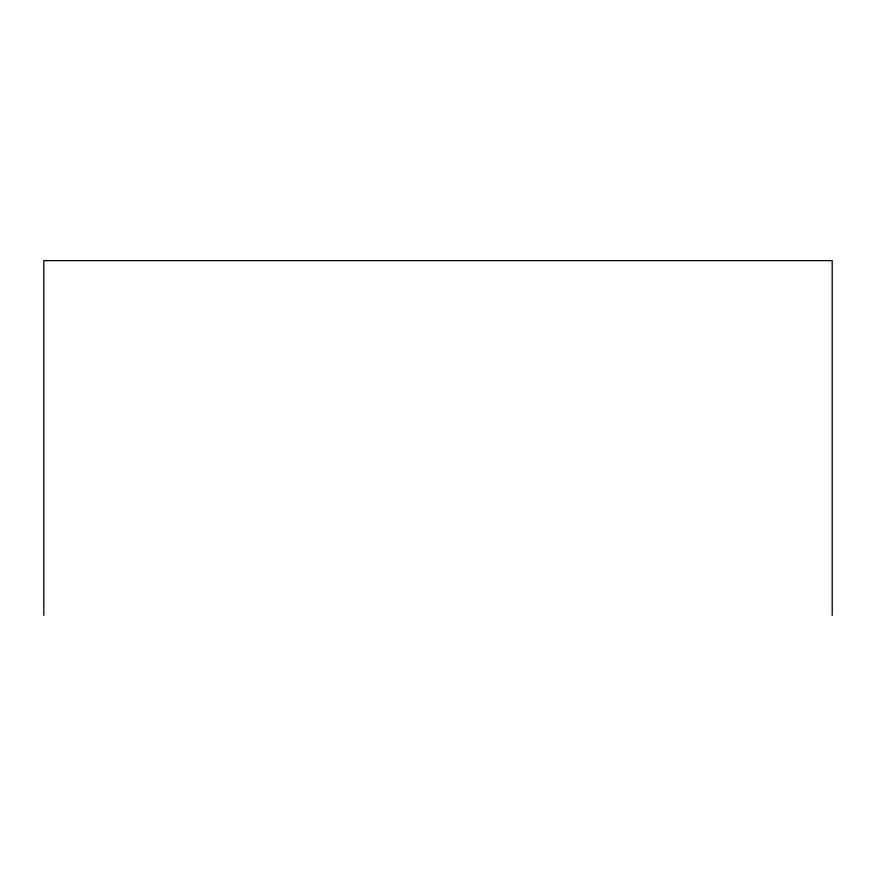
<?xml version="1.0" encoding="UTF-8"?>
<svg xmlns="http://www.w3.org/2000/svg" width="876" height="876" viewBox="0 0 876 876"><rect width="100%" height="100%" fill="white"/><g stroke="black" fill="none" stroke-linecap="round" stroke-linejoin="round"><path stroke-width="1.31" d="M832.2 615.368L832.2 260.632L43.8 260.632L43.8 615.368"/></g></svg>
